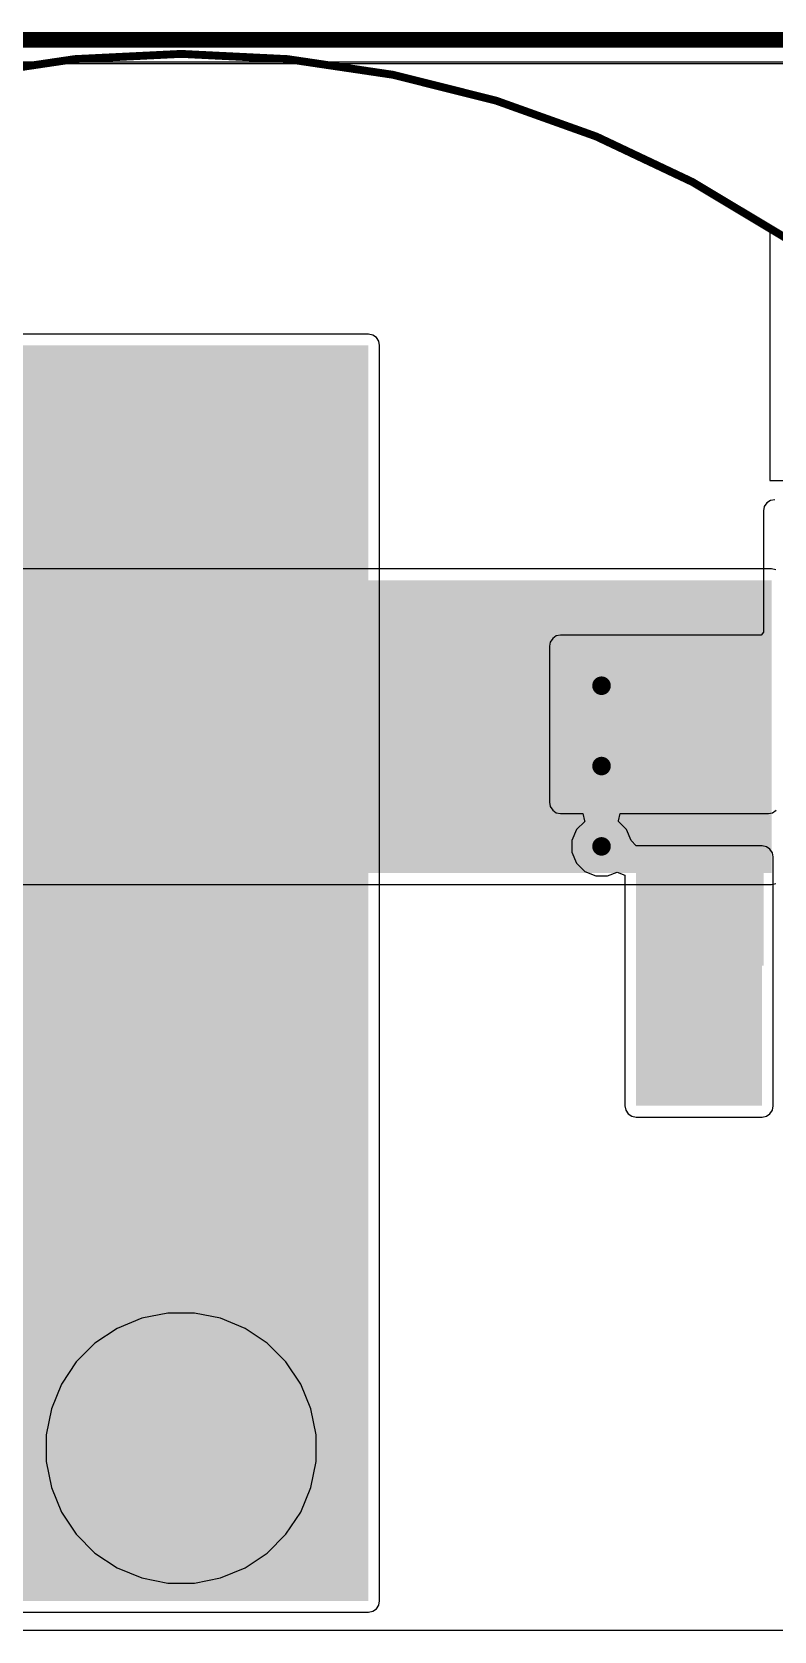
# Model space of a CAD drawing. Header units: millimetres. Extents: x 0 to 214, y 0 to 214.
# Drawn here: x 2.121 to 2.593, y 2.927 to 3.942 of the extents above; entities that cross this region are included whole.
import ezdxf

# ---------------------------------------------------------------- set-up
doc = ezdxf.new("R2010")
doc.units = ezdxf.units.MM
doc.header["$MEASUREMENT"] = 0
for name, color, linetype in [('BottomLayer', 5, 'Continuous'), ('BottomPaste', 16, 'Continuous'), ('BottomSolder', 6, 'Continuous'), ('Mechanical1', 6, 'Continuous'), ('MultiLayer', 9, 'Continuous'), ('PadHoleLayer', 156, 'Continuous'), ('TopLayer', 1, 'Continuous'), ('TopOverlay', 2, 'Continuous'), ('TopSolder', 216, 'Continuous'), ('ViaHoleLayer', 16, 'Continuous')]:
    doc.layers.add(name, color=color, linetype=linetype)

# ---------------------------------------------------------------- blocks, each defined once
blk = doc.blocks.new('FC_PFC1060_850M_B_L_18')
at = {"layer": 'BottomLayer'}
h = blk.add_hatch(color=5, dxfattribs=at)
edge = h.paths.add_edge_path()
edge.add_arc((-0.1969, 0), 0.0787, 0, 360)
at = {"layer": 'BottomSolder'}
h = blk.add_hatch(color=6, dxfattribs=at)
edge = h.paths.add_edge_path()
edge.add_arc((-0.1969, 0), 0.0827, 0, 360)
at = {"layer": 'MultiLayer'}
h = blk.add_hatch(color=9, dxfattribs=at)
edge = h.paths.add_edge_path()
edge.add_arc((-0.1969, 0), 0.0787, 0, 360)
at = {"layer": 'PadHoleLayer'}
h = blk.add_hatch(color=156, dxfattribs=at)
edge = h.paths.add_edge_path()
edge.add_arc((-0.1969, 0), 0.0394, 0, 360)
at = {"layer": 'TopLayer'}
h = blk.add_hatch(color=1, dxfattribs=at)
edge = h.paths.add_edge_path()
edge.add_arc((-0.1969, 0), 0.0787, 0, 360)
at = {"layer": 'TopSolder'}
h = blk.add_hatch(color=216, dxfattribs=at)
edge = h.paths.add_edge_path()
edge.add_arc((-0.1969, 0), 0.0827, 0, 360)
at = {"layer": 'TopOverlay'}
for points, const_width in [([(0.296, 0, 1), (-1.082, 0, 1)], 0.005), ([(-1.0832, 0, 1), (-1.0807, 0, 1)], 0.0025)]:
    blk.add_lwpolyline(points, format="xyb", close=True, dxfattribs=dict(at, const_width=const_width))
blk = doc.blocks.new('R___1206_B_159')
at = {"layer": 'BottomLayer'}
for points in [[(-0.08, 0.035), (-0.02, 0.035), (-0.02, -0.035), (-0.08, -0.035)], [(0.02, 0.035), (0.08, 0.035), (0.08, -0.035), (0.02, -0.035)]]:
    blk.add_hatch(color=5, dxfattribs=at).paths.add_polyline_path(points)
at = {"layer": 'BottomPaste'}
for points in [[(-0.08, 0.035), (-0.02, 0.035), (-0.02, -0.035), (-0.08, -0.035)], [(0.02, 0.035), (0.08, 0.035), (0.08, -0.035), (0.02, -0.035)]]:
    blk.add_hatch(color=16, dxfattribs=at).paths.add_polyline_path(points)
at = {"layer": 'BottomSolder'}
for points in [[(-0.084, 0.039), (-0.016, 0.039), (-0.016, -0.039), (-0.084, -0.039)], [(0.016, 0.039), (0.084, 0.039), (0.084, -0.039), (0.016, -0.039)]]:
    blk.add_hatch(color=6, dxfattribs=at).paths.add_polyline_path(points)
blk = doc.blocks.new('R___1206_B_163')
at = {"layer": 'BottomLayer'}
for points in [[(-0.08, 0.035), (-0.02, 0.035), (-0.02, -0.035), (-0.08, -0.035)], [(0.02, 0.035), (0.08, 0.035), (0.08, -0.035), (0.02, -0.035)]]:
    blk.add_hatch(color=5, dxfattribs=at).paths.add_polyline_path(points)
at = {"layer": 'BottomPaste'}
for points in [[(-0.08, 0.035), (-0.02, 0.035), (-0.02, -0.035), (-0.08, -0.035)], [(0.02, 0.035), (0.08, 0.035), (0.08, -0.035), (0.02, -0.035)]]:
    blk.add_hatch(color=16, dxfattribs=at).paths.add_polyline_path(points)
at = {"layer": 'BottomSolder'}
for points in [[(-0.084, 0.039), (-0.016, 0.039), (-0.016, -0.039), (-0.084, -0.039)], [(0.016, 0.039), (0.084, 0.039), (0.084, -0.039), (0.016, -0.039)]]:
    blk.add_hatch(color=6, dxfattribs=at).paths.add_polyline_path(points)

msp = doc.modelspace()

# ---------------------------------------------------------------- hatches: boundary and pattern name
at = {"layer": 'BottomLayer'}
for points in [[(1.503, 3.638), (2.335, 3.638), (2.335, 3.743), (1.503, 3.743)], [(1.848, 2.946), (2.335, 2.946), (2.335, 3.743), (1.848, 3.743)], [(2.457, 3.453), (2.589, 3.453), (2.589, 3.552), (2.457, 3.552)], [(2.505, 3.2603), (2.585, 3.2603), (2.585, 3.4183), (2.505, 3.4183)]]:
    msp.add_hatch(color=5, dxfattribs=at).paths.add_polyline_path(points)
h = msp.add_hatch(color=5, dxfattribs=at)
edge = h.paths.add_edge_path()
edge.add_arc((2.483, 3.527), 0.0118, 0, 360)
h = msp.add_hatch(color=5, dxfattribs=at)
edge = h.paths.add_edge_path()
edge.add_arc((2.483, 3.476), 0.0118, 0, 360)
h = msp.add_hatch(color=5, dxfattribs=at)
edge = h.paths.add_edge_path()
edge.add_arc((2.483, 3.425), 0.0118, 0, 360)
at = {"layer": 'BottomSolder'}
h = msp.add_hatch(color=6, dxfattribs=at)
edge = h.paths.add_edge_path()
edge.add_arc((2.483, 3.527), 0.0158, 0, 360)
h = msp.add_hatch(color=6, dxfattribs=at)
edge = h.paths.add_edge_path()
edge.add_arc((2.483, 3.476), 0.0158, 0, 360)
h = msp.add_hatch(color=6, dxfattribs=at)
edge = h.paths.add_edge_path()
edge.add_arc((2.483, 3.425), 0.0158, 0, 360)
at = {"layer": 'TopLayer'}
msp.add_hatch(color=1, dxfattribs=at).paths.add_polyline_path([(1.2749, 3.408), (2.591, 3.408), (2.591, 3.594), (1.2749, 3.594)])
h = msp.add_hatch(color=1, dxfattribs=at)
edge = h.paths.add_edge_path()
edge.add_arc((2.483, 3.527), 0.0118, 0, 360)
h = msp.add_hatch(color=1, dxfattribs=at)
edge = h.paths.add_edge_path()
edge.add_arc((2.483, 3.476), 0.0118, 0, 360)
h = msp.add_hatch(color=1, dxfattribs=at)
edge = h.paths.add_edge_path()
edge.add_arc((2.483, 3.425), 0.0118, 0, 360)
at = {"layer": 'TopSolder'}
h = msp.add_hatch(color=216, dxfattribs=at)
edge = h.paths.add_edge_path()
edge.add_arc((2.483, 3.527), 0.0158, 0, 360)
h = msp.add_hatch(color=216, dxfattribs=at)
edge = h.paths.add_edge_path()
edge.add_arc((2.483, 3.476), 0.0158, 0, 360)
h = msp.add_hatch(color=216, dxfattribs=at)
edge = h.paths.add_edge_path()
edge.add_arc((2.483, 3.425), 0.0158, 0, 360)
at = {"layer": 'ViaHoleLayer'}
h = msp.add_hatch(color=16, dxfattribs=at)
edge = h.paths.add_edge_path()
edge.add_arc((2.483, 3.527), 0.00591, 0, 360)
h = msp.add_hatch(color=16, dxfattribs=at)
edge = h.paths.add_edge_path()
edge.add_arc((2.483, 3.476), 0.00591, 0, 360)
h = msp.add_hatch(color=16, dxfattribs=at)
edge = h.paths.add_edge_path()
edge.add_arc((2.483, 3.425), 0.00591, 0, 360)

# ---------------------------------------------------------------- linework, layer by layer
at = {"layer": 'BottomLayer'}
for p, q in [((1.268, 3.922), (3.2896, 3.922)), ((2.59, 3.8107), (2.5899, 3.81)), ((2.5899, 3.81), (2.5899, 3.665)), ((2.5938, 3.8163), (2.59, 3.8163)), ((2.59, 3.8163), (2.59, 3.8107)), ((2.335, 3.7501), (1.503, 3.7501)), ((2.3377, 3.7496), (2.335, 3.7501)), ((2.34, 3.748), (2.3377, 3.7496)), ((2.3416, 3.7457), (2.34, 3.748)), ((2.3421, 3.743), (2.3416, 3.7457)), ((2.3421, 2.946), (2.3421, 3.743)), ((2.5899, 3.665), (2.59, 3.6643)), ((2.59, 3.6643), (2.59, 3.6573)), ((2.59, 3.6573), (2.6739, 3.6573)), ((2.5903, 3.6446), (2.588, 3.643)), ((2.593, 3.6451), (2.5903, 3.6446)), ((2.5864, 3.6407), (2.5859, 3.638)), ((2.5859, 3.638), (2.5859, 3.561)), ((2.588, 3.643), (2.5864, 3.6407)), ((2.4504, 3.5547), (2.4499, 3.552)), ((2.452, 3.557), (2.4504, 3.5547)), ((2.4543, 3.5586), (2.452, 3.557)), ((2.457, 3.5591), (2.4543, 3.5586)), ((2.5843, 3.5591), (2.457, 3.5591)), ((2.5859, 3.561), (2.5843, 3.5591)), ((2.4499, 3.552), (2.4499, 3.453)), ((2.4499, 3.453), (2.4504, 3.4503)), ((2.4504, 3.4503), (2.452, 3.448)), ((2.452, 3.448), (2.4543, 3.4464)), ((2.4543, 3.4464), (2.457, 3.4459)), ((2.457, 3.4459), (2.4711, 3.4459)), ((2.4711, 3.4459), (2.4722, 3.4413)), ((2.4722, 3.4413), (2.4723, 3.4409)), ((2.4937, 3.4409), (2.4938, 3.4413)), ((2.4938, 3.4413), (2.4949, 3.4459)), ((2.4949, 3.4459), (2.589, 3.4459)), ((2.589, 3.4459), (2.5917, 3.4464)), ((2.5917, 3.4464), (2.594, 3.448)), ((2.4671, 3.4357), (2.4642, 3.4287)), ((2.4723, 3.4409), (2.4671, 3.4357)), ((2.4989, 3.4357), (2.4937, 3.4409)), ((2.5018, 3.4287), (2.4989, 3.4357)), ((2.4642, 3.4287), (2.4642, 3.4213)), ((2.4642, 3.4213), (2.4671, 3.4143)), ((2.505, 3.4254), (2.5018, 3.4287)), ((2.585, 3.4254), (2.505, 3.4254)), ((2.5877, 3.4248), (2.585, 3.4254)), ((2.59, 3.4233), (2.5877, 3.4248)), ((2.5916, 3.421), (2.59, 3.4233)), ((2.5921, 3.4183), (2.5916, 3.421)), ((2.4671, 3.4143), (2.4723, 3.4091)), ((2.5921, 3.2603), (2.5921, 3.4183)), ((2.4723, 3.4091), (2.4793, 3.4062)), ((2.4793, 3.4062), (2.4867, 3.4062)), ((2.4867, 3.4062), (2.4929, 3.4087)), ((2.4929, 3.4087), (2.4979, 3.4067)), ((2.4979, 3.4067), (2.4979, 3.2603)), ((2.4979, 3.2603), (2.4984, 3.2575)), ((2.5916, 3.2575), (2.5921, 3.2603)), ((2.4984, 3.2575), (2.5, 3.2552)), ((2.5, 3.2552), (2.5023, 3.2537)), ((2.5023, 3.2537), (2.505, 3.2531)), ((2.505, 3.2531), (2.585, 3.2531)), ((2.585, 3.2531), (2.5877, 3.2537)), ((2.5877, 3.2537), (2.59, 3.2552)), ((2.59, 3.2552), (2.5916, 3.2575)), ((2.3416, 2.9433), (2.3421, 2.946)), ((1.848, 2.9389), (2.335, 2.9389)), ((2.335, 2.9389), (2.3377, 2.9394)), ((2.3377, 2.9394), (2.34, 2.941)), ((2.34, 2.941), (2.3416, 2.9433)), ((2.8635, 2.9273), (1.6335, 2.9273))]:
    msp.add_line(p, q, dxfattribs=at)
at = {"layer": 'Mechanical1', "const_width": 0.01}
msp.add_lwpolyline([(0.015, 3.937), (6, 3.937)], dxfattribs=at)
at = {"layer": 'TopLayer'}
for p, q in [((1.269, 3.923), (3.7852, 3.923)), ((2.591, 3.6011), (1.2749, 3.6011)), ((2.5937, 3.6006), (2.591, 3.6011)), ((1.2749, 3.4009), (2.591, 3.4009)), ((2.591, 3.4009), (2.5937, 3.4014)), ((2.2076, 3.1287), (2.191, 3.1254)), ((2.2244, 3.1287), (2.2076, 3.1287)), ((2.241, 3.1254), (2.2244, 3.1287)), ((2.1754, 3.119), (2.1613, 3.1096)), ((2.191, 3.1254), (2.1754, 3.119)), ((2.2566, 3.119), (2.241, 3.1254)), ((2.2707, 3.1096), (2.2566, 3.119)), ((2.1613, 3.1096), (2.1494, 3.0977)), ((2.2826, 3.0977), (2.2707, 3.1096)), ((2.1494, 3.0977), (2.14, 3.0836)), ((2.292, 3.0836), (2.2826, 3.0977)), ((2.14, 3.0836), (2.1336, 3.068)), ((2.2984, 3.068), (2.292, 3.0836)), ((2.1336, 3.068), (2.1303, 3.0514)), ((2.3017, 3.0514), (2.2984, 3.068)), ((2.1303, 3.0514), (2.1303, 3.0346)), ((2.3017, 3.0346), (2.3017, 3.0514)), ((2.1303, 3.0346), (2.1336, 3.018)), ((2.2984, 3.018), (2.3017, 3.0346)), ((2.1336, 3.018), (2.14, 3.0024)), ((2.292, 3.0024), (2.2984, 3.018)), ((2.14, 3.0024), (2.1494, 2.9883)), ((2.2826, 2.9883), (2.292, 3.0024)), ((2.1494, 2.9883), (2.1613, 2.9764)), ((2.2707, 2.9764), (2.2826, 2.9883)), ((2.1613, 2.9764), (2.1754, 2.967)), ((2.2566, 2.967), (2.2707, 2.9764)), ((2.1754, 2.967), (2.191, 2.9606)), ((2.241, 2.9606), (2.2566, 2.967)), ((2.191, 2.9606), (2.2076, 2.9573)), ((2.2076, 2.9573), (2.2244, 2.9573)), ((2.2244, 2.9573), (2.241, 2.9606))]:
    msp.add_line(p, q, dxfattribs=at)

# ---------------------------------------------------------------- block references
for name, p, rotation in [('FC_PFC1060_850M_B_L_18', (2.216, 2.8461), 270), ('R___1206_B_163', (2.547, 3.4333), 90), ('R___1206_B_159', (2.592, 3.3023), 180)]:
    msp.add_blockref(name, p, dxfattribs=dict(rotation=rotation))

doc.saveas('drawing.dxf')
